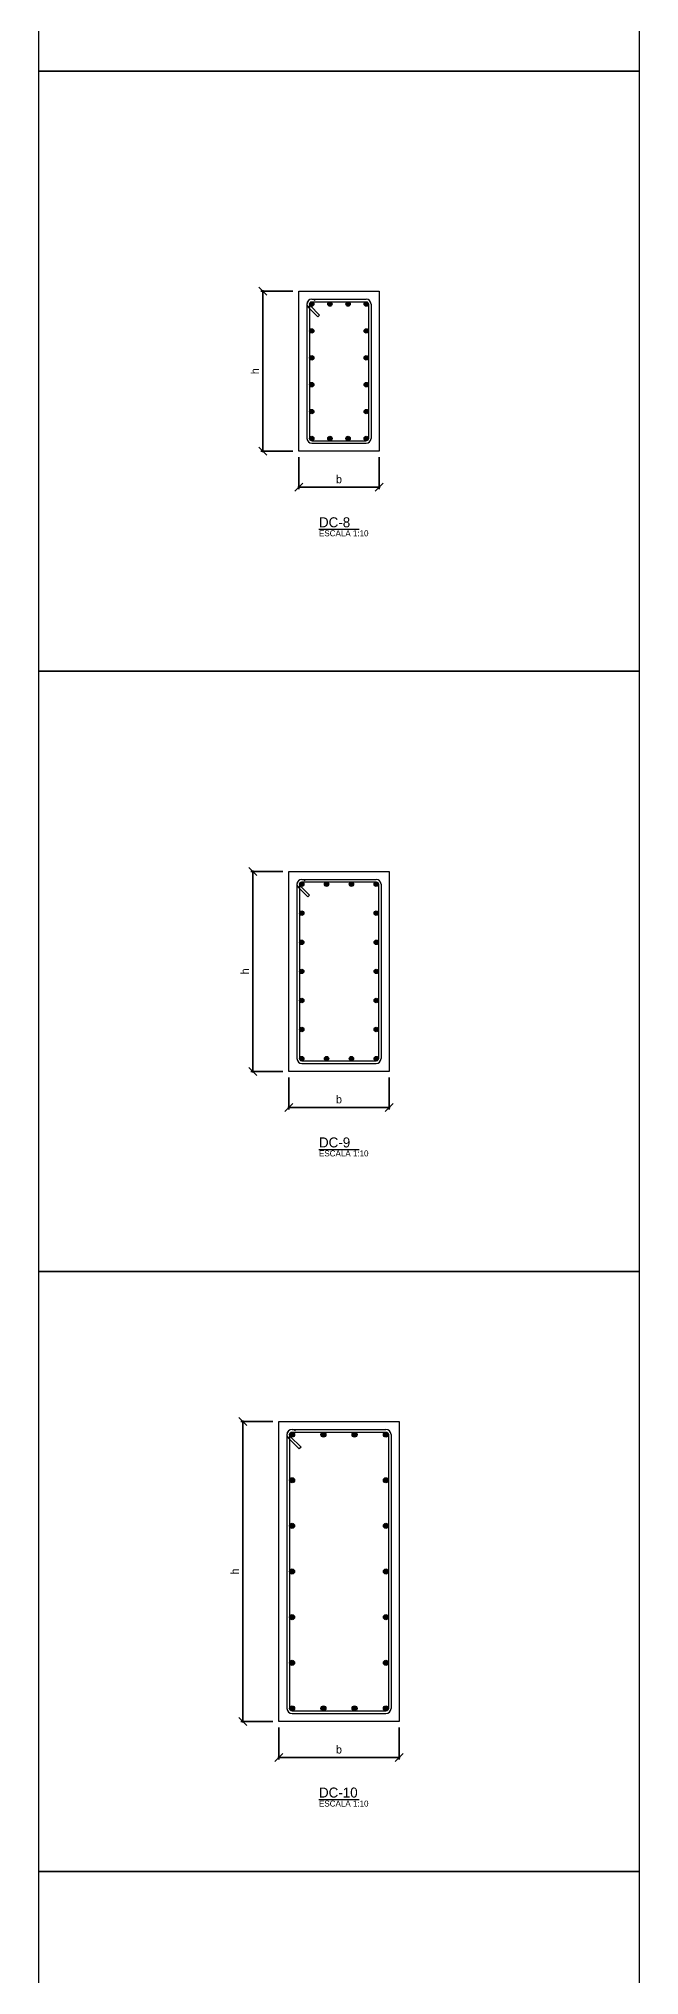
# Model space of a CAD drawing. Header units: metres. Extents: x 100 to 3100, y -41900 to 100.
# Drawn here: x 100 to 3100, y -30418 to -20738 of the extents above; entities that cross this region are included whole.
import ezdxf

# ---------------------------------------------------------------- set-up
doc = ezdxf.new("R2010")
doc.units = ezdxf.units.M
for name, color, linetype in [('Column', 3, 'Continuous'), ('DetailArea', 7, 'Continuous'), ('Rebar', 1, 'Continuous'), ('Text', 8, 'Continuous')]:
    doc.layers.add(name, color=color, linetype=linetype)
doc.styles.add('LiberationSerif', font='LiberationSerif-Regular.ttf')
doc.styles.add('OpenSansCondensed-Light', font='OpenSansCondensed-Light.ttf')
doc.dimstyles.new('EZDXF', dxfattribs={"dimtxt": 0.25, "dimasz": 0.175, "dimexe": 0.375, "dimexo": 0.125, "dimgap": 0.1, "dimtad": 1, "dimlfac": 100, "dimzin": 12, "dimdsep": 46, "dimtxsty": 'OpenSansCondensed-Light', "dimblk": 'ARCHTICK', "dimcen": 2.5, "dimazin": 3, "dimtfac": 0.5, "dimtmove": 2, "dimatfit": 3})

# ---------------------------------------------------------------- blocks, each defined once
blk = doc.blocks.new('_ARCHTICK')
at = {"color": 0, "linetype": 'BYBLOCK', "const_width": 0.15}
blk.add_lwpolyline([(-0.5, -0.5), (0.5, 0.5)], dxfattribs=at)

msp = doc.modelspace()

# ---------------------------------------------------------------- hatches: boundary and pattern name
h = msp.add_hatch(color=1)
h.dxf.hatch_style = 1
edge = h.paths.add_edge_path()
edge.add_ellipse((1463.8125, -22063.8125), major_axis=(11.1125, 0), ratio=1, start_angle=0, end_angle=360)
h = msp.add_hatch(color=1)
h.dxf.hatch_style = 1
edge = h.paths.add_edge_path()
edge.add_ellipse((1554.60417, -22063.8125), major_axis=(11.1125, 0), ratio=1, start_angle=0, end_angle=360)
h = msp.add_hatch(color=1)
h.dxf.hatch_style = 1
edge = h.paths.add_edge_path()
edge.add_ellipse((1645.39583, -22063.8125), major_axis=(11.1125, 0), ratio=1, start_angle=0, end_angle=360)
h = msp.add_hatch(color=1)
h.dxf.hatch_style = 1
edge = h.paths.add_edge_path()
edge.add_ellipse((1736.1875, -22063.8125), major_axis=(11.1125, 0), ratio=1, start_angle=0, end_angle=360)
h = msp.add_hatch(color=1)
h.dxf.hatch_style = 1
edge = h.paths.add_edge_path()
edge.add_ellipse((1463.8125, -22198.2875), major_axis=(11.1125, 0), ratio=1, start_angle=0, end_angle=360)
h = msp.add_hatch(color=1)
h.dxf.hatch_style = 1
edge = h.paths.add_edge_path()
edge.add_ellipse((1736.1875, -22198.2875), major_axis=(11.1125, 0), ratio=1, start_angle=0, end_angle=360)
h = msp.add_hatch(color=1)
h.dxf.hatch_style = 1
edge = h.paths.add_edge_path()
edge.add_ellipse((1463.8125, -22332.7625), major_axis=(11.1125, 0), ratio=1, start_angle=0, end_angle=360)
h = msp.add_hatch(color=1)
h.dxf.hatch_style = 1
edge = h.paths.add_edge_path()
edge.add_ellipse((1736.1875, -22332.7625), major_axis=(11.1125, 0), ratio=1, start_angle=0, end_angle=360)
h = msp.add_hatch(color=1)
h.dxf.hatch_style = 1
edge = h.paths.add_edge_path()
edge.add_ellipse((1463.8125, -22467.2375), major_axis=(11.1125, 0), ratio=1, start_angle=0, end_angle=360)
h = msp.add_hatch(color=1)
h.dxf.hatch_style = 1
edge = h.paths.add_edge_path()
edge.add_ellipse((1736.1875, -22467.2375), major_axis=(11.1125, 0), ratio=1, start_angle=0, end_angle=360)
h = msp.add_hatch(color=1)
h.dxf.hatch_style = 1
edge = h.paths.add_edge_path()
edge.add_ellipse((1463.8125, -22601.7125), major_axis=(11.1125, 0), ratio=1, start_angle=0, end_angle=360)
h = msp.add_hatch(color=1)
h.dxf.hatch_style = 1
edge = h.paths.add_edge_path()
edge.add_ellipse((1736.1875, -22601.7125), major_axis=(11.1125, 0), ratio=1, start_angle=0, end_angle=360)
h = msp.add_hatch(color=1)
h.dxf.hatch_style = 1
edge = h.paths.add_edge_path()
edge.add_ellipse((1463.8125, -22736.1875), major_axis=(11.1125, 0), ratio=1, start_angle=0, end_angle=360)
h = msp.add_hatch(color=1)
h.dxf.hatch_style = 1
edge = h.paths.add_edge_path()
edge.add_ellipse((1554.60417, -22736.1875), major_axis=(11.1125, 0), ratio=1, start_angle=0, end_angle=360)
h = msp.add_hatch(color=1)
h.dxf.hatch_style = 1
edge = h.paths.add_edge_path()
edge.add_ellipse((1645.39583, -22736.1875), major_axis=(11.1125, 0), ratio=1, start_angle=0, end_angle=360)
h = msp.add_hatch(color=1)
h.dxf.hatch_style = 1
edge = h.paths.add_edge_path()
edge.add_ellipse((1736.1875, -22736.1875), major_axis=(11.1125, 0), ratio=1, start_angle=0, end_angle=360)
h = msp.add_hatch(color=1)
h.dxf.hatch_style = 1
edge = h.paths.add_edge_path()
edge.add_ellipse((1413.8125, -24963.8125), major_axis=(11.1125, 0), ratio=1, start_angle=0, end_angle=360)
h = msp.add_hatch(color=1)
h.dxf.hatch_style = 1
edge = h.paths.add_edge_path()
edge.add_ellipse((1537.9375, -24963.8125), major_axis=(11.1125, 0), ratio=1, start_angle=0, end_angle=360)
h = msp.add_hatch(color=1)
h.dxf.hatch_style = 1
edge = h.paths.add_edge_path()
edge.add_ellipse((1662.0625, -24963.8125), major_axis=(11.1125, 0), ratio=1, start_angle=0, end_angle=360)
h = msp.add_hatch(color=1)
h.dxf.hatch_style = 1
edge = h.paths.add_edge_path()
edge.add_ellipse((1786.1875, -24963.8125), major_axis=(11.1125, 0), ratio=1, start_angle=0, end_angle=360)
h = msp.add_hatch(color=1)
h.dxf.hatch_style = 1
edge = h.paths.add_edge_path()
edge.add_ellipse((1413.8125, -25109.20833), major_axis=(11.1125, 0), ratio=1, start_angle=0, end_angle=360)
h = msp.add_hatch(color=1)
h.dxf.hatch_style = 1
edge = h.paths.add_edge_path()
edge.add_ellipse((1786.1875, -25109.20833), major_axis=(11.1125, 0), ratio=1, start_angle=0, end_angle=360)
h = msp.add_hatch(color=1)
h.dxf.hatch_style = 1
edge = h.paths.add_edge_path()
edge.add_ellipse((1413.8125, -25254.60417), major_axis=(11.1125, 0), ratio=1, start_angle=0, end_angle=360)
h = msp.add_hatch(color=1)
h.dxf.hatch_style = 1
edge = h.paths.add_edge_path()
edge.add_ellipse((1786.1875, -25254.60417), major_axis=(11.1125, 0), ratio=1, start_angle=0, end_angle=360)
h = msp.add_hatch(color=1)
h.dxf.hatch_style = 1
edge = h.paths.add_edge_path()
edge.add_ellipse((1413.8125, -25400), major_axis=(11.1125, 0), ratio=1, start_angle=0, end_angle=360)
h = msp.add_hatch(color=1)
h.dxf.hatch_style = 1
edge = h.paths.add_edge_path()
edge.add_ellipse((1786.1875, -25400), major_axis=(11.1125, 0), ratio=1, start_angle=0, end_angle=360)
h = msp.add_hatch(color=1)
h.dxf.hatch_style = 1
edge = h.paths.add_edge_path()
edge.add_ellipse((1413.8125, -25545.39583), major_axis=(11.1125, 0), ratio=1, start_angle=0, end_angle=360)
h = msp.add_hatch(color=1)
h.dxf.hatch_style = 1
edge = h.paths.add_edge_path()
edge.add_ellipse((1786.1875, -25545.39583), major_axis=(11.1125, 0), ratio=1, start_angle=0, end_angle=360)
h = msp.add_hatch(color=1)
h.dxf.hatch_style = 1
edge = h.paths.add_edge_path()
edge.add_ellipse((1413.8125, -25690.79167), major_axis=(11.1125, 0), ratio=1, start_angle=0, end_angle=360)
h = msp.add_hatch(color=1)
h.dxf.hatch_style = 1
edge = h.paths.add_edge_path()
edge.add_ellipse((1786.1875, -25690.79167), major_axis=(11.1125, 0), ratio=1, start_angle=0, end_angle=360)
h = msp.add_hatch(color=1)
h.dxf.hatch_style = 1
edge = h.paths.add_edge_path()
edge.add_ellipse((1413.8125, -25836.1875), major_axis=(11.1125, 0), ratio=1, start_angle=0, end_angle=360)
h = msp.add_hatch(color=1)
h.dxf.hatch_style = 1
edge = h.paths.add_edge_path()
edge.add_ellipse((1537.9375, -25836.1875), major_axis=(11.1125, 0), ratio=1, start_angle=0, end_angle=360)
h = msp.add_hatch(color=1)
h.dxf.hatch_style = 1
edge = h.paths.add_edge_path()
edge.add_ellipse((1662.0625, -25836.1875), major_axis=(11.1125, 0), ratio=1, start_angle=0, end_angle=360)
h = msp.add_hatch(color=1)
h.dxf.hatch_style = 1
edge = h.paths.add_edge_path()
edge.add_ellipse((1786.1875, -25836.1875), major_axis=(11.1125, 0), ratio=1, start_angle=0, end_angle=360)
h = msp.add_hatch(color=1)
h.dxf.hatch_style = 1
edge = h.paths.add_edge_path()
edge.add_ellipse((1365.4, -27715.4), major_axis=(12.7, 0), ratio=1, start_angle=0, end_angle=360)
h = msp.add_hatch(color=1)
h.dxf.hatch_style = 1
edge = h.paths.add_edge_path()
edge.add_ellipse((1521.8, -27715.4), major_axis=(12.7, 0), ratio=1, start_angle=0, end_angle=360)
h = msp.add_hatch(color=1)
h.dxf.hatch_style = 1
edge = h.paths.add_edge_path()
edge.add_ellipse((1678.2, -27715.4), major_axis=(12.7, 0), ratio=1, start_angle=0, end_angle=360)
h = msp.add_hatch(color=1)
h.dxf.hatch_style = 1
edge = h.paths.add_edge_path()
edge.add_ellipse((1834.6, -27715.4), major_axis=(12.7, 0), ratio=1, start_angle=0, end_angle=360)
h = msp.add_hatch(color=1)
h.dxf.hatch_style = 1
edge = h.paths.add_edge_path()
edge.add_ellipse((1365.4, -27943.6), major_axis=(12.7, 0), ratio=1, start_angle=0, end_angle=360)
h = msp.add_hatch(color=1)
h.dxf.hatch_style = 1
edge = h.paths.add_edge_path()
edge.add_ellipse((1834.6, -27943.6), major_axis=(12.7, 0), ratio=1, start_angle=0, end_angle=360)
h = msp.add_hatch(color=1)
h.dxf.hatch_style = 1
edge = h.paths.add_edge_path()
edge.add_ellipse((1365.4, -28171.8), major_axis=(12.7, 0), ratio=1, start_angle=0, end_angle=360)
h = msp.add_hatch(color=1)
h.dxf.hatch_style = 1
edge = h.paths.add_edge_path()
edge.add_ellipse((1834.6, -28171.8), major_axis=(12.7, 0), ratio=1, start_angle=0, end_angle=360)
h = msp.add_hatch(color=1)
h.dxf.hatch_style = 1
edge = h.paths.add_edge_path()
edge.add_ellipse((1365.4, -28400), major_axis=(12.7, 0), ratio=1, start_angle=0, end_angle=360)
h = msp.add_hatch(color=1)
h.dxf.hatch_style = 1
edge = h.paths.add_edge_path()
edge.add_ellipse((1834.6, -28400), major_axis=(12.7, 0), ratio=1, start_angle=0, end_angle=360)
h = msp.add_hatch(color=1)
h.dxf.hatch_style = 1
edge = h.paths.add_edge_path()
edge.add_ellipse((1365.4, -28628.2), major_axis=(12.7, 0), ratio=1, start_angle=0, end_angle=360)
h = msp.add_hatch(color=1)
h.dxf.hatch_style = 1
edge = h.paths.add_edge_path()
edge.add_ellipse((1834.6, -28628.2), major_axis=(12.7, 0), ratio=1, start_angle=0, end_angle=360)
h = msp.add_hatch(color=1)
h.dxf.hatch_style = 1
edge = h.paths.add_edge_path()
edge.add_ellipse((1365.4, -28856.4), major_axis=(12.7, 0), ratio=1, start_angle=0, end_angle=360)
h = msp.add_hatch(color=1)
h.dxf.hatch_style = 1
edge = h.paths.add_edge_path()
edge.add_ellipse((1834.6, -28856.4), major_axis=(12.7, 0), ratio=1, start_angle=0, end_angle=360)
h = msp.add_hatch(color=1)
h.dxf.hatch_style = 1
edge = h.paths.add_edge_path()
edge.add_ellipse((1365.4, -29084.6), major_axis=(12.7, 0), ratio=1, start_angle=0, end_angle=360)
h = msp.add_hatch(color=1)
h.dxf.hatch_style = 1
edge = h.paths.add_edge_path()
edge.add_ellipse((1521.8, -29084.6), major_axis=(12.7, 0), ratio=1, start_angle=0, end_angle=360)
h = msp.add_hatch(color=1)
h.dxf.hatch_style = 1
edge = h.paths.add_edge_path()
edge.add_ellipse((1678.2, -29084.6), major_axis=(12.7, 0), ratio=1, start_angle=0, end_angle=360)
h = msp.add_hatch(color=1)
h.dxf.hatch_style = 1
edge = h.paths.add_edge_path()
edge.add_ellipse((1834.6, -29084.6), major_axis=(12.7, 0), ratio=1, start_angle=0, end_angle=360)

# ---------------------------------------------------------------- linework, layer by layer
at = {"layer": 'Column'}
for points in [[(1400, -22000), (1800, -22000), (1800, -22800), (1400, -22800), (1400, -22000)], [(1350, -24900), (1850, -24900), (1850, -25900), (1350, -25900), (1350, -24900)], [(1300, -27650), (1900, -27650), (1900, -29150), (1300, -29150), (1300, -27650)]]:
    msp.add_lwpolyline(points, dxfattribs=at)
at = {"layer": 'DetailArea'}
for points in [[(100, -17900), (3100, -17900), (3100, -20900), (100, -20900), (100, -17900)], [(100, -20900), (3100, -20900), (3100, -23900), (100, -23900), (100, -20900)], [(100, -23900), (3100, -23900), (3100, -26900), (100, -26900), (100, -23900)], [(100, -26900), (3100, -26900), (3100, -29900), (100, -29900), (100, -26900)], [(100, -29900), (3100, -29900), (3100, -32900), (100, -32900), (100, -29900)]]:
    msp.add_lwpolyline(points, dxfattribs=at)
at = {"layer": 'Rebar'}
for points in [[(1440, -22063.8125), (1440, -22736.1875)], [(1455.95478, -22071.67022), (1503.10112, -22118.81657), (1494.12086, -22127.79682), (1446.97452, -22080.65048), (1455.95478, -22071.67022)], [(1452.7, -22063.8125), (1452.7, -22736.1875)], [(1463.8125, -22040), (1736.1875, -22040)], [(1463.8125, -22052.7), (1736.1875, -22052.7)], [(1747.3, -22063.8125), (1747.3, -22736.1875)], [(1760, -22063.8125), (1760, -22736.1875)], [(1463.8125, -22747.3), (1736.1875, -22747.3)], [(1463.8125, -22760), (1736.1875, -22760)], [(1390, -24963.8125), (1390, -25836.1875)], [(1405.95478, -24971.67022), (1453.10112, -25018.81657), (1444.12086, -25027.79682), (1396.97452, -24980.65048), (1405.95478, -24971.67022)], [(1402.7, -24963.8125), (1402.7, -25836.1875)], [(1413.8125, -24940), (1786.1875, -24940)], [(1413.8125, -24952.7), (1786.1875, -24952.7)], [(1797.3, -24963.8125), (1797.3, -25836.1875)], [(1810, -24963.8125), (1810, -25836.1875)], [(1413.8125, -25847.3), (1786.1875, -25847.3)], [(1413.8125, -25860), (1786.1875, -25860)], [(1340, -27715.4), (1340, -29084.6)], [(1356.41974, -27724.38026), (1410.30128, -27778.26179), (1401.32102, -27787.24205), (1347.43949, -27733.36051), (1356.41974, -27724.38026)], [(1352.7, -27715.4), (1352.7, -29084.6)], [(1365.4, -27690), (1834.6, -27690)], [(1365.4, -27702.7), (1834.6, -27702.7)], [(1847.3, -27715.4), (1847.3, -29084.6)], [(1860, -27715.4), (1860, -29084.6)], [(1365.4, -29097.3), (1834.6, -29097.3)], [(1365.4, -29110), (1834.6, -29110)]]:
    msp.add_lwpolyline(points, dxfattribs=at)
for centre, radius in [((1463.8125, -22063.8125), 11.1125), ((1554.60417, -22063.8125), 11.1125), ((1645.39583, -22063.8125), 11.1125), ((1736.1875, -22063.8125), 11.1125), ((1463.8125, -22198.2875), 11.1125), ((1736.1875, -22198.2875), 11.1125), ((1463.8125, -22332.7625), 11.1125), ((1736.1875, -22332.7625), 11.1125), ((1463.8125, -22467.2375), 11.1125), ((1736.1875, -22467.2375), 11.1125), ((1463.8125, -22601.7125), 11.1125), ((1736.1875, -22601.7125), 11.1125), ((1463.8125, -22736.1875), 11.1125), ((1554.60417, -22736.1875), 11.1125), ((1645.39583, -22736.1875), 11.1125), ((1736.1875, -22736.1875), 11.1125), ((1413.8125, -24963.8125), 11.1125), ((1537.9375, -24963.8125), 11.1125), ((1662.0625, -24963.8125), 11.1125), ((1786.1875, -24963.8125), 11.1125), ((1413.8125, -25109.20833), 11.1125), ((1786.1875, -25109.20833), 11.1125), ((1413.8125, -25254.60417), 11.1125), ((1786.1875, -25254.60417), 11.1125), ((1413.8125, -25400), 11.1125), ((1786.1875, -25400), 11.1125), ((1413.8125, -25545.39583), 11.1125), ((1786.1875, -25545.39583), 11.1125), ((1413.8125, -25690.79167), 11.1125), ((1786.1875, -25690.79167), 11.1125), ((1413.8125, -25836.1875), 11.1125), ((1537.9375, -25836.1875), 11.1125), ((1662.0625, -25836.1875), 11.1125), ((1786.1875, -25836.1875), 11.1125), ((1365.4, -27715.4), 12.7), ((1521.8, -27715.4), 12.7), ((1678.2, -27715.4), 12.7), ((1834.6, -27715.4), 12.7), ((1365.4, -27943.6), 12.7), ((1834.6, -27943.6), 12.7), ((1365.4, -28171.8), 12.7), ((1834.6, -28171.8), 12.7), ((1365.4, -28400), 12.7), ((1834.6, -28400), 12.7), ((1365.4, -28628.2), 12.7), ((1834.6, -28628.2), 12.7), ((1365.4, -28856.4), 12.7), ((1834.6, -28856.4), 12.7), ((1365.4, -29084.6), 12.7), ((1521.8, -29084.6), 12.7), ((1678.2, -29084.6), 12.7), ((1834.6, -29084.6), 12.7)]:
    msp.add_circle(centre, radius, dxfattribs=at)
for centre, radius, start, end in [((1463.8125, -22063.8125), 23.8125, 90, 180), ((1463.8125, -22063.8125), 23.8125, 45, 225), ((1736.1875, -22063.8125), 23.8125, 0, 90), ((1463.8125, -22736.1875), 23.8125, 180, 270), ((1736.1875, -22736.1875), 23.8125, 270, 0), ((1413.8125, -24963.8125), 23.8125, 90, 180), ((1413.8125, -24963.8125), 23.8125, 45, 225), ((1786.1875, -24963.8125), 23.8125, 0, 90), ((1413.8125, -25836.1875), 23.8125, 180, 270), ((1786.1875, -25836.1875), 23.8125, 270, 0), ((1365.4, -27715.4), 25.4, 90, 180), ((1365.4, -27715.4), 25.4, 45, 225), ((1834.6, -27715.4), 25.4, 0, 90), ((1365.4, -29084.6), 25.4, 180, 270), ((1834.6, -29084.6), 25.4, 270, 0)]:
    msp.add_arc(centre, radius, start, end, dxfattribs=at)
at = {"layer": 'Text'}
for points in [[(1500, -23190), (1700, -23190)], [(1500, -26290), (1700, -26290)], [(1500, -29540), (1700, -29540)]]:
    msp.add_lwpolyline(points, dxfattribs=at)

# ---------------------------------------------------------------- texts
at = {"layer": 'Text', "style": 'LiberationSerif'}
for s, height, p in [('DC-8', 50, (1500, -23180)), ('ESCALA 1:10', 30, (1500, -23225)), ('DC-9', 50, (1500, -26280)), ('ESCALA 1:10', 30, (1500, -26325)), ('DC-10', 50, (1500, -29530)), ('ESCALA 1:10', 30, (1500, -29575))]:
    msp.add_text(s, height=height, dxfattribs=at).set_placement(p)

# ---------------------------------------------------------------- dimensions: what is measured, and where the dimension line sits
for base, p1, p2 in [((1220, -22800), (1400, -22800), (1400, -22000)), ((1170, -25900), (1350, -25900), (1350, -24900)), ((1120, -29150), (1300, -29150), (1300, -27650))]:
    msp.add_linear_dim(base=base, p1=p1, p2=p2, angle=90, text='h', dimstyle='EZDXF', override={"dimtxt": 40, "dimexe": 10, "dimexo": 30, "dimgap": 20, "dimtxsty": 'LiberationSerif', "dimtsz": 20, "dimdle": 5, "dimclrd": 1, "dimclre": 1, "dimclrt": 1, "dimlwd": 35, "dimlwe": 35}).render()
for base, p1, p2 in [((1400, -22980), (1400, -22800), (1800, -22800)), ((1350, -26080), (1350, -25900), (1850, -25900)), ((1300, -29330), (1300, -29150), (1900, -29150))]:
    msp.add_linear_dim(base=base, p1=p1, p2=p2, text='b', dimstyle='EZDXF', override={"dimtxt": 40, "dimexe": 10, "dimexo": 30, "dimgap": 20, "dimtxsty": 'LiberationSerif', "dimtsz": 20, "dimdle": 5, "dimclrd": 1, "dimclre": 1, "dimclrt": 1, "dimlwd": 35, "dimlwe": 35}).render()

doc.saveas('drawing.dxf')
